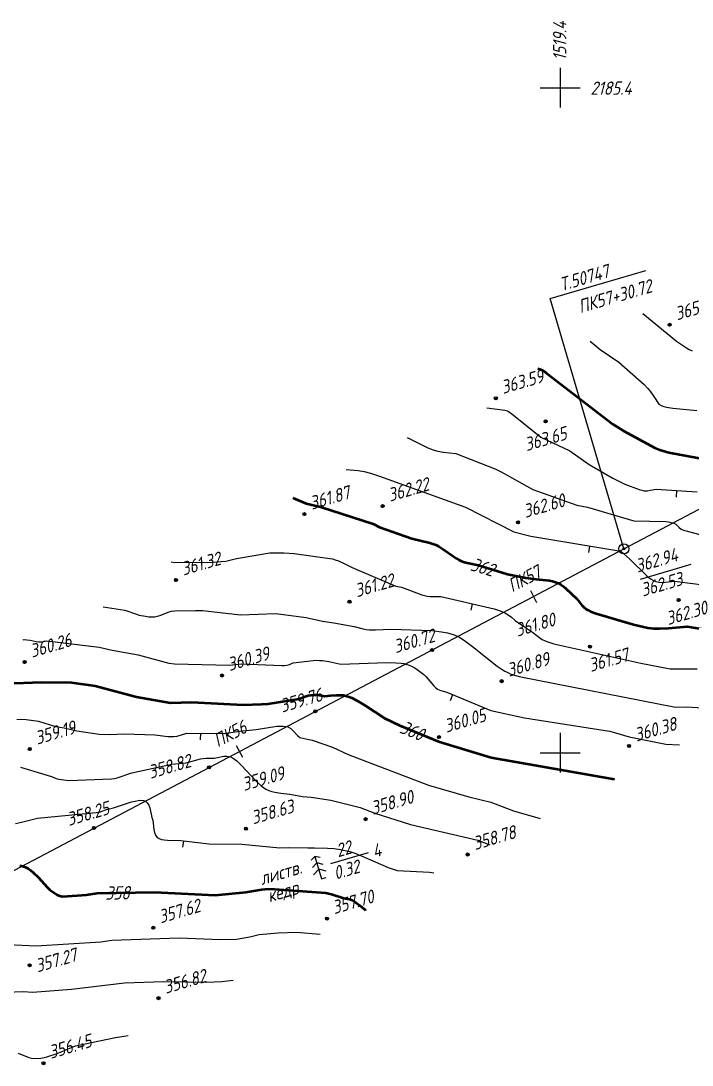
# Model space of a CAD drawing. Extents: x 1517648 to 1519685, y 2184577 to 2185456.
# Drawn here: x 1519237.8 to 1519439.7, y 2185106 to 2185420.1 of the extents above; entities that cross this region are included whole.
import ezdxf
from ezdxf.enums import TextEntityAlignment as Align

# ---------------------------------------------------------------- set-up
doc = ezdxf.new("R2010")
doc.units = 0
for name, color, linetype, lineweight in [('ИИ_ГЕОПУНКТ_025', 7, 'Continuous', 25), ('ИИ_ГЕОСЕТКА_025', 3, 'Continuous', 25), ('ИИ_ОТМЕТКА_025', 7, 'Continuous', 25), ('ИИ_ПИКЕТАЖ_025', 7, 'Continuous', 25), ('ИИ_РЕЛЬЕФ_025', 34, 'Continuous', 25), ('ИИ_РЕЛЬЕФ_050', 34, 'Continuous', 50), ('ИИ_ТРАССА_ТРУБ_025', 7, 'Continuous', 25), ('ИИ_УГОДЬЯ_025', 7, 'Continuous', 25)]:
    doc.layers.add(name, color=color, linetype=linetype, lineweight=lineweight)
doc.styles.add('VNIPISIMPLEXCUR', font='simplex.shx', dxfattribs={"width": 0.8, "oblique": 15})

# ---------------------------------------------------------------- blocks, each defined once
blk = doc.blocks.new('PICKET')
at = {"color": 0, "linetype": 'Continuous', "lineweight": 25}
for p, q in [((-0.23, 0), (0.23, 0)), ((0, 0.23), (0, -0.23))]:
    blk.add_line(p, q, dxfattribs=at)
blk.add_circle((0, 0), 0.23, dxfattribs=at)
at = {"color": 0, "linetype": 'Continuous', "style": 'VNIPISIMPLEXCUR', "oblique": 15, "width": 0.8}
blk.add_attdef('OTMETKA', (1.25, 0.3), '', height=2, dxfattribs=at)
at = {"color": 8, "linetype": 'Continuous', "style": 'VNIPISIMPLEXCUR', "oblique": 15, "width": 0.8, "flags": 1}
blk.add_attdef('NOMER', (1.25, -2.7), '', height=2, dxfattribs=at)
blk = doc.blocks.new('ИИ053672А')
at = {"color": 0, "linetype": 'Continuous'}
for points in [[(0.7, 3.1), (0, 3.5), (-0.7, 3.1)], [(0, 3.5), (0, 0), (0.7, 0)], [(0.85, 2.01), (0, 2.5), (-0.85, 2.01)], [(1, 0.92), (0, 1.5), (-1, 0.92)]]:
    blk.add_lwpolyline(points, dxfattribs=at)
at = {"color": 0, "linetype": 'Continuous', "style": 'VNIPISIMPLEXCUR', "oblique": 15, "width": 0.8}
blk.add_attdef('RACE1', text='', height=2, dxfattribs=at).set_placement((-2, 2.25), align=Align.RIGHT)
blk.add_attdef('HEIGHT', (2, 2.25), '', height=2, dxfattribs=at)
blk.add_attdef('DISTANCE', text='', height=2, dxfattribs=at).set_placement((8.5, 1.75), align=Align.MIDDLE_LEFT)
blk.add_attdef('RACE2', text='', height=2, dxfattribs=at).set_placement((-2, 1.25), align=Align.TOP_RIGHT)
blk.add_attdef('THICKNESS', text='', height=2, dxfattribs=at).set_placement((2, 1.25), align=Align.TOP_LEFT)
blk = doc.blocks.new('ИИ050052Р')
at = {"linetype": 'Continuous', "lineweight": 25}
h = blk.add_hatch(color=0, dxfattribs=at)
edge = h.paths.add_edge_path()
edge.add_arc((0, 0), 0.15, 0, 360)
at = {"color": 0, "linetype": 'Continuous', "lineweight": 25}
for radius in [0.75, 0.15]:
    blk.add_circle((0, 0), radius, dxfattribs=at)
at = {"color": 0, "linetype": 'Continuous', "style": 'VNIPISIMPLEXCUR', "oblique": 15, "width": 0.8}
for tag, p in [('CENTRE', (1.45, 0.7)), ('HEIGHT', (1.45, -2.7))]:
    blk.add_attdef(tag, p, '', height=2, dxfattribs=at)
for tag, p in [('NUMBER', (-2, -1)), ('STATIONING', (-2, -4.4)), ('ALPHA', (-2, -7.8))]:
    blk.add_attdef(tag, text='', height=2, dxfattribs=at).set_placement(p, align=Align.RIGHT)
at = {"color": 253, "linetype": 'Continuous', "style": 'VNIPISIMPLEXCUR', "oblique": 15, "width": 0.8, "flags": 1}
blk.add_attdef('NOTE', text='', height=1.6, dxfattribs=at).set_placement((-2, -10.8), align=Align.RIGHT)
blk = doc.blocks.new('ИИ15001')
at = {"color": 0, "linetype": 'Continuous', "lineweight": 25}
blk.add_lwpolyline([(0, 1), (0, -1)], dxfattribs=at)
at = {"color": 0, "linetype": 'Continuous', "lineweight": 25, "style": 'VNIPISIMPLEXCUR', "oblique": 15, "width": 0.8}
blk.add_attdef('STATIONING', text='', height=2, dxfattribs=at).set_placement((0, 2), align=Align.CENTER)
at = {"color": 7, "linetype": 'Continuous', "lineweight": 25, "style": 'VNIPISIMPLEXCUR', "oblique": 15, "width": 0.8}
blk.add_attdef('HEIGHT', text='', height=2, dxfattribs=at).set_placement((0, -2), align=Align.TOP_CENTER)
blk = doc.blocks.new('ИИ053296')
at = {"color": 0, "linetype": 'Continuous', "lineweight": 25}
blk.add_lwpolyline([(0, 0), (1, 0)], dxfattribs=at)
blk = doc.blocks.new('ИИ05012')
at = {"color": 0, "linetype": 'Continuous', "flags": 128}
for points in [[(0, 3), (0, -3)], [(-3, 0), (3, 0)]]:
    blk.add_lwpolyline(points, dxfattribs=at)

msp = doc.modelspace()

# ---------------------------------------------------------------- linework, layer by layer
at = {"layer": 'ИИ_ГЕОПУНКТ_025'}
for points in [[(1519419.16, 2185261.3), (1519397.031, 2185336.617), (1519425.72, 2185345.046)], [(1519424.19, 2185252.218), (1519439.336, 2185256.668)]]:
    msp.add_lwpolyline(points, dxfattribs=at)
at = {"layer": 'ИИ_РЕЛЬЕФ_025'}
for points, elevation in [([(1519424.83, 2185332.103), (1519435.005, 2185323.815), (1519437.965, 2185321.755), (1519438.782, 2185321.281), (1519439.69, 2185320.855)], 365), ([(1519409.021, 2185323.775), (1519412.065, 2185321.253), (1519417.632, 2185317.444), (1519425.207, 2185310.776), (1519426.389, 2185309.539), (1519427.073, 2185308.702), (1519428.181, 2185307.109), (1519429.694, 2185304.782), (1519430.368, 2185304.432), (1519431.138, 2185304.15), (1519431.99, 2185303.927), (1519433.887, 2185303.616), (1519441.104, 2185302.938)], 364.5), ([(1519377.932, 2185303.7), (1519383.358, 2185303.051), (1519384.16, 2185302.79), (1519384.789, 2185302.437), (1519385.472, 2185301.958), (1519394.207, 2185294.909), (1519402.853, 2185290.802), (1519408.729, 2185286.653), (1519415.784, 2185282.538), (1519419.409, 2185280.765), (1519423.712, 2185279.147), (1519424.526, 2185278.926), (1519425.296, 2185278.8), (1519426.254, 2185278.8), (1519427.15, 2185278.935), (1519428.905, 2185279.288), (1519441.197, 2185278.428)], 363.5), ([(1519354.026, 2185294.803), (1519360.22, 2185291.655), (1519361.825, 2185291.051), (1519362.815, 2185290.778), (1519364.771, 2185290.422), (1519368.653, 2185289.937), (1519380.602, 2185285.271), (1519382.248, 2185284.498), (1519391.783, 2185279.197), (1519405.007, 2185274.415), (1519408.167, 2185273.863), (1519422.133, 2185269.779), (1519431.728, 2185269.508), (1519432.598, 2185269.407), (1519433.368, 2185269.269), (1519434.02, 2185269.089), (1519434.791, 2185268.686), (1519435.321, 2185268.193), (1519435.801, 2185267.689), (1519436.419, 2185267.256), (1519437.111, 2185266.969), (1519437.885, 2185266.73), (1519446.82, 2185264.305)], 363), ([(1519335.683, 2185285.139), (1519339.238, 2185284.875), (1519341.105, 2185284.596), (1519342.962, 2185284.106), (1519345.708, 2185283.139), (1519371.539, 2185273.798), (1519386.015, 2185266.431), (1519391.177, 2185265.092), (1519418.202, 2185260.58), (1519420.937, 2185258.222), (1519425.952, 2185253.304), (1519426.658, 2185252.723), (1519427.358, 2185252.216), (1519428.051, 2185251.8), (1519428.735, 2185251.49), (1519429.698, 2185251.242), (1519430.645, 2185251.179), (1519431.582, 2185251.24), (1519433.446, 2185251.486), (1519434.384, 2185251.547), (1519455.501, 2185248.878)], 362.5), ([(1519282.997, 2185257.382), (1519284.149, 2185257.233), (1519289.695, 2185257.267), (1519293.988, 2185257.179), (1519299.494, 2185257.616), (1519302.678, 2185258.396), (1519312.666, 2185260.141), (1519316.943, 2185260.083), (1519319.98, 2185259.862), (1519330.708, 2185258.44), (1519331.572, 2185258.257), (1519332.388, 2185258.037), (1519333.32, 2185257.711), (1519335.014, 2185256.929), (1519337.448, 2185255.673), (1519350.616, 2185250.127), (1519352.272, 2185249.79), (1519358.434, 2185247.511), (1519359.239, 2185247.28), (1519359.998, 2185247.108), (1519360.902, 2185246.983), (1519361.741, 2185246.94), (1519363.333, 2185246.962), (1519364.144, 2185246.955), (1519380.127, 2185243.279), (1519381.667, 2185242.786), (1519382.961, 2185242.275), (1519383.909, 2185241.789), (1519384.673, 2185241.289), (1519385.315, 2185240.781), (1519386.478, 2185239.755), (1519387.121, 2185239.246), (1519391.661, 2185236.198), (1519393.836, 2185234.571), (1519394.632, 2185234.072), (1519395.508, 2185233.622), (1519396.316, 2185233.292), (1519398.104, 2185232.738), (1519424.224, 2185226.876), (1519433.118, 2185225.264), (1519441.207, 2185225.244)], 361.5), ([(1519262.567, 2185243.853), (1519269.13, 2185242.872), (1519272.581, 2185241.652), (1519273.456, 2185241.389), (1519275.359, 2185241.02), (1519276.328, 2185240.896), (1519277.263, 2185240.84), (1519278.129, 2185240.876), (1519278.926, 2185241.036), (1519279.664, 2185241.295), (1519282.404, 2185242.382), (1519283.105, 2185242.582), (1519284.033, 2185242.703), (1519290.334, 2185242.806), (1519292.406, 2185242.716), (1519303.845, 2185241.44), (1519314.518, 2185241.838), (1519323.627, 2185240.676), (1519328.488, 2185239.511), (1519331.917, 2185239.084), (1519338.091, 2185237.917), (1519340.776, 2185237.257), (1519341.691, 2185237.084), (1519342.627, 2185236.965), (1519343.516, 2185236.913), (1519344.426, 2185236.909), (1519349.078, 2185237.149), (1519361.417, 2185236.738), (1519364.271, 2185236.372), (1519366.124, 2185236.024), (1519367.091, 2185235.76), (1519368.104, 2185235.409), (1519369.18, 2185234.947), (1519369.846, 2185234.603), (1519371.272, 2185233.709), (1519373.597, 2185231.978), (1519381.025, 2185226.034), (1519382.589, 2185224.98), (1519383.338, 2185224.539), (1519384.061, 2185224.167), (1519385.007, 2185223.753), (1519385.929, 2185223.416), (1519387.715, 2185222.916), (1519434.668, 2185213.727), (1519437.87, 2185213.755), (1519447.772, 2185213.163)], 361), ([(1519238.571, 2185233.977), (1519238.827, 2185233.997), (1519239.641, 2185233.977), (1519240.627, 2185233.842), (1519242.394, 2185233.414), (1519243.214, 2185233.305), (1519244.056, 2185233.344), (1519245.639, 2185233.59), (1519261.339, 2185231.75), (1519265.289, 2185230.822), (1519273.064, 2185229.476), (1519282.346, 2185226.937), (1519284.08, 2185226.692), (1519300.612, 2185226.28), (1519304.279, 2185226.742), (1519316.338, 2185226.236), (1519317.116, 2185226.262), (1519317.762, 2185226.323), (1519318.588, 2185226.524), (1519319.736, 2185227.06), (1519325.694, 2185227.737), (1519326.658, 2185227.778), (1519327.6, 2185227.767), (1519328.551, 2185227.69), (1519330.391, 2185227.387), (1519333.997, 2185226.6), (1519347.733, 2185227.115), (1519350.545, 2185227.052), (1519352.196, 2185226.896), (1519352.94, 2185226.776), (1519353.623, 2185226.625), (1519354.638, 2185226.311), (1519355.52, 2185225.938), (1519356.299, 2185225.514), (1519357.004, 2185225.049), (1519358.979, 2185223.491), (1519359.62, 2185222.886), (1519360.249, 2185222.221), (1519361.995, 2185220.133), (1519362.56, 2185219.553), (1519363.131, 2185219.103), (1519364.069, 2185218.658), (1519365.919, 2185218.163), (1519379.099, 2185212.67), (1519389.301, 2185210.519), (1519413.502, 2185206.692), (1519414.93, 2185206.42), (1519420.719, 2185204.772), (1519431.77, 2185202.545), (1519435.918, 2185202.312)], 360.5), ([(1519236.625, 2185210.082), (1519239.413, 2185209.974), (1519243.128, 2185209.478), (1519248.292, 2185207.904), (1519250.836, 2185207.512), (1519254.688, 2185206.57), (1519261.359, 2185205.551), (1519264.381, 2185205.462), (1519268.949, 2185205.664), (1519278.114, 2185205.405), (1519282.008, 2185204.882), (1519282.941, 2185204.818), (1519283.824, 2185204.835), (1519284.849, 2185204.991), (1519287.692, 2185205.837), (1519299.103, 2185205.804), (1519303.588, 2185206.491), (1519308.592, 2185207.006), (1519314.852, 2185207.94), (1519315.789, 2185207.996), (1519316.661, 2185207.99), (1519317.455, 2185207.911), (1519318.157, 2185207.747), (1519319.052, 2185207.27), (1519319.757, 2185206.587), (1519320.973, 2185205.121), (1519321.67, 2185204.596), (1519323.547, 2185204.12), (1519325.468, 2185203.796), (1519331.542, 2185201.679), (1519336.227, 2185199.435), (1519360.363, 2185190.255), (1519372.493, 2185186.669), (1519379.181, 2185185.116), (1519385.923, 2185182.552), (1519394.023, 2185180.24)], 359.5), ([(1519237.751, 2185195.608), (1519247.095, 2185192.802), (1519248.476, 2185192.264), (1519249.214, 2185192.041), (1519249.923, 2185191.911), (1519252.213, 2185191.674), (1519265.083, 2185192.119), (1519266.006, 2185192.235), (1519266.773, 2185192.416), (1519271.224, 2185193.906), (1519283.204, 2185196.502), (1519287.576, 2185196.971), (1519291.847, 2185198.155), (1519292.633, 2185198.294), (1519293.514, 2185198.369), (1519294.346, 2185198.374), (1519295.98, 2185198.341), (1519296.935, 2185198.505), (1519298.816, 2185198.947), (1519299.799, 2185198.997), (1519300.849, 2185198.781), (1519301.466, 2185198.494), (1519302.11, 2185198.072), (1519302.776, 2185197.535), (1519304.167, 2185196.191), (1519308.595, 2185191.382), (1519310.078, 2185190.03), (1519310.808, 2185189.486), (1519311.526, 2185189.058), (1519312.43, 2185188.651), (1519313.333, 2185188.346), (1519314.237, 2185188.122), (1519316.043, 2185187.836), (1519318.752, 2185187.509), (1519322.545, 2185186.813), (1519325.142, 2185186.628), (1519331.017, 2185185.747), (1519339.89, 2185183.504), (1519344.241, 2185181.832), (1519354.969, 2185178.425), (1519375.219, 2185173.722), (1519378.869, 2185172.256)], 359), ([(1519236.185, 2185178.671), (1519238.025, 2185179.073), (1519242.823, 2185180.326), (1519261.486, 2185182.099), (1519263.612, 2185182.864), (1519265.679, 2185183.427), (1519271.152, 2185185.204), (1519272.159, 2185185.454), (1519273.096, 2185185.62), (1519273.946, 2185185.68), (1519274.69, 2185185.613), (1519275.311, 2185185.399), (1519275.856, 2185184.865), (1519276.313, 2185184.225), (1519276.607, 2185183.389), (1519277.213, 2185180.548), (1519277.477, 2185179.675), (1519277.643, 2185178.773), (1519277.845, 2185176.862), (1519278.01, 2185175.961), (1519278.334, 2185175.19), (1519278.796, 2185174.534), (1519279.381, 2185174.163), (1519280.113, 2185173.914), (1519280.963, 2185173.762), (1519281.9, 2185173.684), (1519285.944, 2185173.612), (1519294.311, 2185172.613), (1519304.268, 2185172.473), (1519315.661, 2185171.384), (1519318.376, 2185171.467), (1519324.166, 2185171.362), (1519326.142, 2185171.367), (1519330.073, 2185171.294), (1519332.014, 2185171.152), (1519333.927, 2185170.898), (1519334.871, 2185170.718), (1519336.717, 2185170.242), (1519338.534, 2185169.649), (1519342.106, 2185168.198), (1519348.319, 2185165.506), (1519351.011, 2185164.571), (1519360.754, 2185164.082), (1519361.973, 2185163.86)], 358.5), ([(1519233.913, 2185142.298), (1519242.399, 2185141.897), (1519261.876, 2185143.142), (1519265.192, 2185143.583), (1519285.429, 2185144.286), (1519297.867, 2185143.841), (1519302.654, 2185143.86), (1519306.649, 2185144.593), (1519309.507, 2185145.305), (1519315.226, 2185145.851), (1519320.725, 2185146.05), (1519327.878, 2185145.392)], 357.5), ([(1519217.717, 2185127.324), (1519238.617, 2185128.197), (1519241.347, 2185127.977), (1519253.105, 2185128.845), (1519268.998, 2185130.736), (1519280.692, 2185131.144), (1519293.701, 2185131.019), (1519298.266, 2185131.223), (1519301.666, 2185131.583)], 357), ([(1519237.061, 2185109.632), (1519240.208, 2185108.305), (1519241.001, 2185108.115), (1519242.907, 2185108.067), (1519243.864, 2185108.166), (1519244.82, 2185108.322), (1519245.616, 2185108.503), (1519248.795, 2185109.557), (1519254.244, 2185111.787), (1519266.255, 2185114.367), (1519270.121, 2185114.964)], 356.5)]:
    msp.add_lwpolyline(points, dxfattribs=dict(at, elevation=elevation))
at = {"layer": 'ИИ_РЕЛЬЕФ_050'}
for points, elevation in [([(1519393.296, 2185315.566), (1519393.903, 2185315.356), (1519394.557, 2185315.048), (1519395.257, 2185314.644), (1519395.907, 2185314.192), (1519415.863, 2185298.8), (1519419.008, 2185296.811), (1519428.455, 2185291.686), (1519429.986, 2185291.052), (1519430.936, 2185290.741), (1519432.706, 2185290.326), (1519443.45, 2185288.238)], 364), ([(1519319.582, 2185276.656), (1519323.618, 2185274.899), (1519327.898, 2185273.957), (1519343.787, 2185268.843), (1519345.669, 2185267.813), (1519355.374, 2185264.397), (1519360.81, 2185263.117), (1519361.708, 2185262.823), (1519362.6, 2185262.47), (1519363.385, 2185262.086), (1519364.96, 2185261.116), (1519368.819, 2185258.42), (1519369.558, 2185257.988), (1519370.282, 2185257.637), (1519371.185, 2185257.3), (1519372.062, 2185257.051), (1519375.48, 2185256.355), (1519384.146, 2185253.703), (1519389.64, 2185252.599), (1519392.7, 2185252.233), (1519395.792, 2185251.905), (1519396.78, 2185251.746), (1519397.728, 2185251.542), (1519398.627, 2185251.28), (1519399.465, 2185250.948), (1519400.288, 2185250.507), (1519401.044, 2185249.989), (1519401.749, 2185249.412), (1519405.047, 2185246.263), (1519406.5, 2185244.361), (1519407.066, 2185243.753), (1519407.775, 2185243.19), (1519408.417, 2185242.814), (1519409.153, 2185242.469), (1519410.842, 2185241.846), (1519422.081, 2185238.566), (1519426.321, 2185237.592), (1519427.225, 2185237.45), (1519428.18, 2185237.354), (1519429.842, 2185237.318), (1519432.552, 2185237.463), (1519438.178, 2185237.947), (1519443.585, 2185237.082)], 362), ([(1519221.9, 2185220.354), (1519244.098, 2185221.159), (1519253.035, 2185221.074), (1519260.193, 2185220.093), (1519272.562, 2185216.807), (1519282.823, 2185215.026), (1519289.284, 2185215.176), (1519304.663, 2185214.376), (1519310.231, 2185214.545), (1519312.195, 2185214.713), (1519321.469, 2185216.148), (1519323.303, 2185216.885), (1519324.221, 2185217.166), (1519325.1, 2185217.325), (1519325.98, 2185217.407), (1519326.837, 2185217.413), (1519327.601, 2185217.329), (1519329.09, 2185217.03), (1519330.972, 2185217.15), (1519332.84, 2185217.317), (1519333.795, 2185217.33), (1519334.78, 2185217.249), (1519335.804, 2185217.039), (1519336.544, 2185216.802), (1519337.306, 2185216.494), (1519338.885, 2185215.7), (1519341.351, 2185214.191), (1519347.199, 2185210.372), (1519351.763, 2185208.15), (1519363.384, 2185203.334), (1519379.231, 2185198.588), (1519416.331, 2185191.992)], 360), ([(1519237.497, 2185166.054), (1519238.33, 2185165.892), (1519239.189, 2185165.554), (1519240.021, 2185165.141), (1519240.806, 2185164.594), (1519241.561, 2185163.96), (1519243.005, 2185162.512), (1519245.838, 2185159.454), (1519246.576, 2185158.774), (1519248.709, 2185157.228), (1519249.452, 2185156.893), (1519250.431, 2185156.775), (1519257.608, 2185157.286), (1519260.736, 2185157.734), (1519278.055, 2185158.016), (1519296.271, 2185157.173), (1519305.463, 2185158.03), (1519310.265, 2185158.888), (1519311.261, 2185158.974), (1519312.203, 2185158.999), (1519314.14, 2185158.924), (1519329.49, 2185157.802), (1519330.338, 2185157.68), (1519331.217, 2185157.473), (1519334.97, 2185156.25), (1519336.621, 2185155.975), (1519337.519, 2185155.666), (1519338.198, 2185155.267), (1519339.727, 2185154.056), (1519341.32, 2185152.707), (1519341.502, 2185152.57)], 358)]:
    msp.add_lwpolyline(points, dxfattribs=dict(at, elevation=elevation))
at = {"layer": 'ИИ_ТРАССА_ТРУБ_025', "color": 4}
msp.add_lwpolyline([(1519223.067, 2185157.992), (1519419.16, 2185261.3), (1519657.402, 2185386.805)], dxfattribs=at)
at = {"layer": 'ИИ_УГОДЬЯ_025'}
msp.add_lwpolyline([(1519331.036, 2185166.645), (1519342.374, 2185169.976)], dxfattribs=at)

# ---------------------------------------------------------------- block references
at = {"layer": 'ИИ_ГЕОПУНКТ_025'}
ref = msp.add_blockref('ИИ050052Р', (1519419.16, 2185261.3, 362.53), dxfattribs=dict(at, xscale=2, yscale=2, zscale=2, rotation=16.37305555555556))
ref.add_attrib('NUMBER', 'Т.50747', dxfattribs={"layer": '0', "color": 0, "linetype": 'Continuous', "height": 4, "rotation": 16.37306, "style": 'VNIPISIMPLEXCUR', "oblique": 15, "width": 0.8}).set_placement((1519415.036, 2185343.05), align=Align.RIGHT)
ref.add_attrib('CENTRE', '362.94', (1519423.266, 2185254.124), dxfattribs={"layer": '0', "color": 0, "linetype": 'Continuous', "height": 4, "rotation": 16.37306, "style": 'VNIPISIMPLEXCUR', "oblique": 15, "width": 0.8})
ref.add_attrib('HEIGHT', '362.53', (1519424.878, 2185246.901), dxfattribs={"layer": '0', "color": 0, "linetype": 'Continuous', "height": 4, "rotation": 16.37306, "style": 'VNIPISIMPLEXCUR', "oblique": 15, "width": 0.8})
ref.add_attrib('STATIONING', 'ПК57+30.72', dxfattribs={"layer": '0', "color": 0, "linetype": 'Continuous', "height": 4, "rotation": 16.37306, "style": 'VNIPISIMPLEXCUR', "oblique": 15, "width": 0.8}).set_placement((1519427.934, 2185338.553), align=Align.RIGHT)
at = {"layer": 'ИИ_ГЕОСЕТКА_025', "xscale": 2, "yscale": 2, "zscale": 2}
for p in [(1519400, 2185400), (1519400, 2185200)]:
    msp.add_blockref('ИИ05012', p, dxfattribs=at)
at = {"layer": 'ИИ_ОТМЕТКА_025', "xscale": 2, "yscale": 2, "zscale": 2, "rotation": 16.37305555555556}
for p, values in [((1519432.92, 2185328.7, 365.08), {'OTMETKA': '365.08'}), ((1519380.65, 2185306.58, 363.59), {'OTMETKA': '363.59'}), ((1519346.61, 2185274.16, 362.22), {'OTMETKA': '362.22'}), ((1519323.11, 2185271.75, 361.87), {'OTMETKA': '361.87'}), ((1519387.32, 2185269.28, 362.6), {'OTMETKA': '362.60'}), ((1519284.48, 2185251.94, 361.32), {'OTMETKA': '361.32'}), ((1519336.66, 2185245.41, 361.22), {'OTMETKA': '361.22'}), ((1519238.97, 2185227.25, 360.26), {'OTMETKA': '360.26'}), ((1519298.34, 2185223.21, 360.39), {'OTMETKA': '360.39'}), ((1519382.39, 2185221.51, 360.89), {'OTMETKA': '360.89'}), ((1519363.55, 2185204.68, 360.05), {'OTMETKA': '360.05'}), ((1519240.51, 2185201.09, 359.19), {'OTMETKA': '359.19'}), ((1519420.73, 2185202.02, 360.38), {'OTMETKA': '360.38'}), ((1519341.48, 2185180, 358.9), {'OTMETKA': '358.90'}), ((1519305.5, 2185177.13, 358.63), {'OTMETKA': '358.63'}), ((1519372.17, 2185169.37, 358.78), {'OTMETKA': '358.78'}), ((1519329.87, 2185150.1, 357.7), {'OTMETKA': '357.70'}), ((1519277.65, 2185147.33, 357.62), {'OTMETKA': '357.62'}), ((1519279.22, 2185126.17, 356.82), {'OTMETKA': '356.82'}), ((1519244.64, 2185106.6, 356.45), {'OTMETKA': '356.45'})]:
    msp.add_blockref('PICKET', p, dxfattribs=at).add_auto_attribs(values)
at = {"layer": 'ИИ_ОТМЕТКА_025'}
ref = msp.add_blockref('PICKET', (1519395.62, 2185299.64, 363.65), dxfattribs=dict(at, xscale=2, yscale=2, zscale=2, rotation=16.37305555555556))
ref.add_attrib('OTMETKA', '363.65', (1519389.909, 2185290.64, 363.65), dxfattribs={"layer": '0', "color": 0, "linetype": 'Continuous', "height": 4, "rotation": 16.37306, "style": 'VNIPISIMPLEXCUR', "oblique": 15, "width": 0.8})
ref = msp.add_blockref('PICKET', (1519435.61, 2185245.91, 362.3), dxfattribs=dict(at, xscale=2, yscale=2, zscale=2, rotation=16.37305555555556))
ref.add_attrib('OTMETKA', '362.30', (1519432.438, 2185238.313, 362.3), dxfattribs={"layer": '0', "color": 0, "linetype": 'Continuous', "height": 4, "rotation": 16.37306, "style": 'VNIPISIMPLEXCUR', "oblique": 15, "width": 0.8})
ref = msp.add_blockref('PICKET', (1519361.463, 2185230.843, 360.72), dxfattribs=dict(at, xscale=2, yscale=2, zscale=2, rotation=16.37305555555556))
ref.add_attrib('OTMETKA', '360.72', (1519350.543, 2185229.874, 360.72), dxfattribs={"layer": '0', "color": 0, "linetype": 'Continuous', "height": 4, "rotation": 16.37306, "style": 'VNIPISIMPLEXCUR', "oblique": 15, "width": 0.8})
ref = msp.add_blockref('PICKET', (1519408.95, 2185231.91, 361.57), dxfattribs=dict(at, xscale=2, yscale=2, zscale=2, rotation=16.37305555555556))
ref.add_attrib('OTMETKA', '361.57', (1519409.219, 2185224.247, 361.57), dxfattribs={"layer": '0', "color": 0, "linetype": 'Continuous', "height": 4, "rotation": 16.37306, "style": 'VNIPISIMPLEXCUR', "oblique": 15, "width": 0.8})
ref = msp.add_blockref('PICKET', (1519326.374, 2185212.417, 359.76), dxfattribs=dict(at, xscale=2, yscale=2, zscale=2, rotation=16.37305555555556))
ref.add_attrib('OTMETKA', '359.76', (1519316.404, 2185212.022, 359.76), dxfattribs={"layer": '0', "color": 0, "linetype": 'Continuous', "height": 4, "rotation": 16.37306, "style": 'VNIPISIMPLEXCUR', "oblique": 15, "width": 0.8})
ref = msp.add_blockref('PICKET', (1519294.412, 2185195.579, 358.82), dxfattribs=dict(at, xscale=2, yscale=2, zscale=2, rotation=16.37305555555556))
ref.add_attrib('OTMETKA', '358.82', (1519276.797, 2185192.097, 358.82), dxfattribs={"layer": '0', "color": 0, "linetype": 'Continuous', "height": 4, "rotation": 16.37306, "style": 'VNIPISIMPLEXCUR', "oblique": 15, "width": 0.8})
ref = msp.add_blockref('PICKET', (1519259.806, 2185177.342, 358.25), dxfattribs=dict(at, xscale=2, yscale=2, zscale=2, rotation=16.37305555555556))
ref.add_attrib('OTMETKA', '358.25', (1519252.268, 2185177.915, 358.25), dxfattribs={"layer": '0', "color": 0, "linetype": 'Continuous', "height": 4, "rotation": 16.37306, "style": 'VNIPISIMPLEXCUR', "oblique": 15, "width": 0.8})
ref = msp.add_blockref('PICKET', (1519240.46, 2185136.07, 357.27), dxfattribs=dict(at, xscale=2, yscale=2, zscale=2, rotation=16.37305555555556))
ref.add_attrib('OTMETKA', '357.27', (1519242.813, 2185133.846, 357.27), dxfattribs={"layer": '0', "color": 0, "linetype": 'Continuous', "height": 4, "rotation": 16.37306, "style": 'VNIPISIMPLEXCUR', "oblique": 15, "width": 0.8})
at = {"layer": 'ИИ_ПИКЕТАЖ_025', "color": 4}
ref = msp.add_blockref('ИИ15001', (1519391.98, 2185246.98, 361.8), dxfattribs=dict(at, xscale=2, yscale=2, zscale=2, rotation=27.78174351000001))
ref.add_attrib('STATIONING', 'ПК57', dxfattribs={"layer": '0', "color": 0, "linetype": 'Continuous', "lineweight": 25, "height": 4, "rotation": 27.78174, "style": 'VNIPISIMPLEXCUR', "oblique": 15, "width": 0.8}).set_placement((1519390.115, 2185250.519), align=Align.CENTER)
ref.add_attrib('HEIGHT', '361.80', dxfattribs={"layer": '0', "color": 7, "linetype": 'Continuous', "lineweight": 25, "height": 4, "rotation": 16.37306, "style": 'VNIPISIMPLEXCUR', "oblique": 15, "width": 0.8}).set_placement((1519391.856, 2185240.398), align=Align.TOP_CENTER)
ref = msp.add_blockref('ИИ15001', (1519303.507, 2185200.37, 359.09), dxfattribs=dict(at, xscale=2, yscale=2, zscale=2, rotation=27.78174351000001))
ref.add_attrib('STATIONING', 'ПК56', dxfattribs={"layer": '0', "color": 0, "linetype": 'Continuous', "lineweight": 25, "height": 4, "rotation": 27.78174, "style": 'VNIPISIMPLEXCUR', "oblique": 15, "width": 0.8}).set_placement((1519301.642, 2185203.909), align=Align.CENTER)
ref.add_attrib('HEIGHT', '359.09', dxfattribs={"layer": '0', "color": 7, "linetype": 'Continuous', "lineweight": 25, "height": 4, "rotation": 16.37306, "style": 'VNIPISIMPLEXCUR', "oblique": 15, "width": 0.8}).set_placement((1519310.044, 2185194.1), align=Align.TOP_CENTER)
at = {"layer": 'ИИ_РЕЛЬЕФ_025', "xscale": 2, "yscale": 2, "zscale": 2}
for p, rotation in [((1519434.992, 2185278.862, 363.5), 265.9961083521578), ((1519408.85, 2185262.142, 362.5), 260.5213709321578), ((1519373.58, 2185244.785, 361.5), 257.0459724021578), ((1519367.663, 2185217.437, 360.5), 247.3755498821578), ((1519291.803, 2185205.825, 359.5), 269.8348142221578), ((1519286.721, 2185173.519, 358.5), 263.1922286821579)]:
    msp.add_blockref('ИИ053296', p, dxfattribs=dict(at, rotation=rotation))
at = {"layer": 'ИИ_УГОДЬЯ_025'}
ref = msp.add_blockref('ИИ053672А', (1519328.245, 2185162.08), dxfattribs=dict(at, xscale=2, yscale=2, zscale=2, rotation=16.37305555555556))
ref.add_attrib('RACE1', 'листв.', dxfattribs={"layer": '0', "color": 0, "linetype": 'Continuous', "height": 4, "rotation": 16.37306, "style": 'VNIPISIMPLEXCUR', "oblique": 15, "width": 0.8}).set_placement((1519322.635, 2185163.779), align=Align.RIGHT)
ref.add_attrib('RACE2', 'кедр', dxfattribs={"layer": '0', "color": 0, "linetype": 'Continuous', "height": 4, "rotation": 16.37306, "style": 'VNIPISIMPLEXCUR', "oblique": 15, "width": 0.8}).set_placement((1519320.497, 2185161.451), align=Align.TOP_RIGHT)
ref.add_attrib('HEIGHT', '22', (1519333.202, 2185168.495), dxfattribs={"layer": '0', "color": 0, "linetype": 'Continuous', "height": 4, "rotation": 16.37306, "style": 'VNIPISIMPLEXCUR', "oblique": 15, "width": 0.8})
ref.add_attrib('THICKNESS', '0.32', dxfattribs={"layer": '0', "color": 0, "linetype": 'Continuous', "height": 4, "rotation": 16.37306, "style": 'VNIPISIMPLEXCUR', "oblique": 15, "width": 0.8}).set_placement((1519331.378, 2185165.607), align=Align.TOP_LEFT)
ref.add_attrib('DISTANCE', '4', dxfattribs={"layer": '0', "color": 0, "linetype": 'Continuous', "height": 4, "rotation": 16.37306, "style": 'VNIPISIMPLEXCUR', "oblique": 15, "width": 0.8}).set_placement((1519343.569, 2185170.231), align=Align.MIDDLE_LEFT)

# ---------------------------------------------------------------- texts
at = {"layer": 'ИИ_ГЕОСЕТКА_025', "color": 7, "style": 'VNIPISIMPLEXCUR', "oblique": 15, "width": 0.8}
msp.add_text('1519.4', height=4, rotation=90, dxfattribs=at).set_placement((1519401.856, 2185408.185))
msp.add_text('2185.4', height=4, dxfattribs=at).set_placement((1519409.103, 2185397.867))
at = {"layer": 'ИИ_РЕЛЬЕФ_025', "style": 'VNIPISIMPLEXCUR', "oblique": 15, "width": 0.8}
for s, rotation, p in [('362', 343.73311, (1519376.66, 2185255.826, 362)), ('360', 337.48711, (1519355.46, 2185206.618, 360)), ('358', 0.93479, (1519266.878, 2185157.834, 358))]:
    msp.add_text(s, height=4, rotation=rotation, dxfattribs=at).set_placement(p, align=Align.MIDDLE)

doc.saveas('drawing.dxf')
